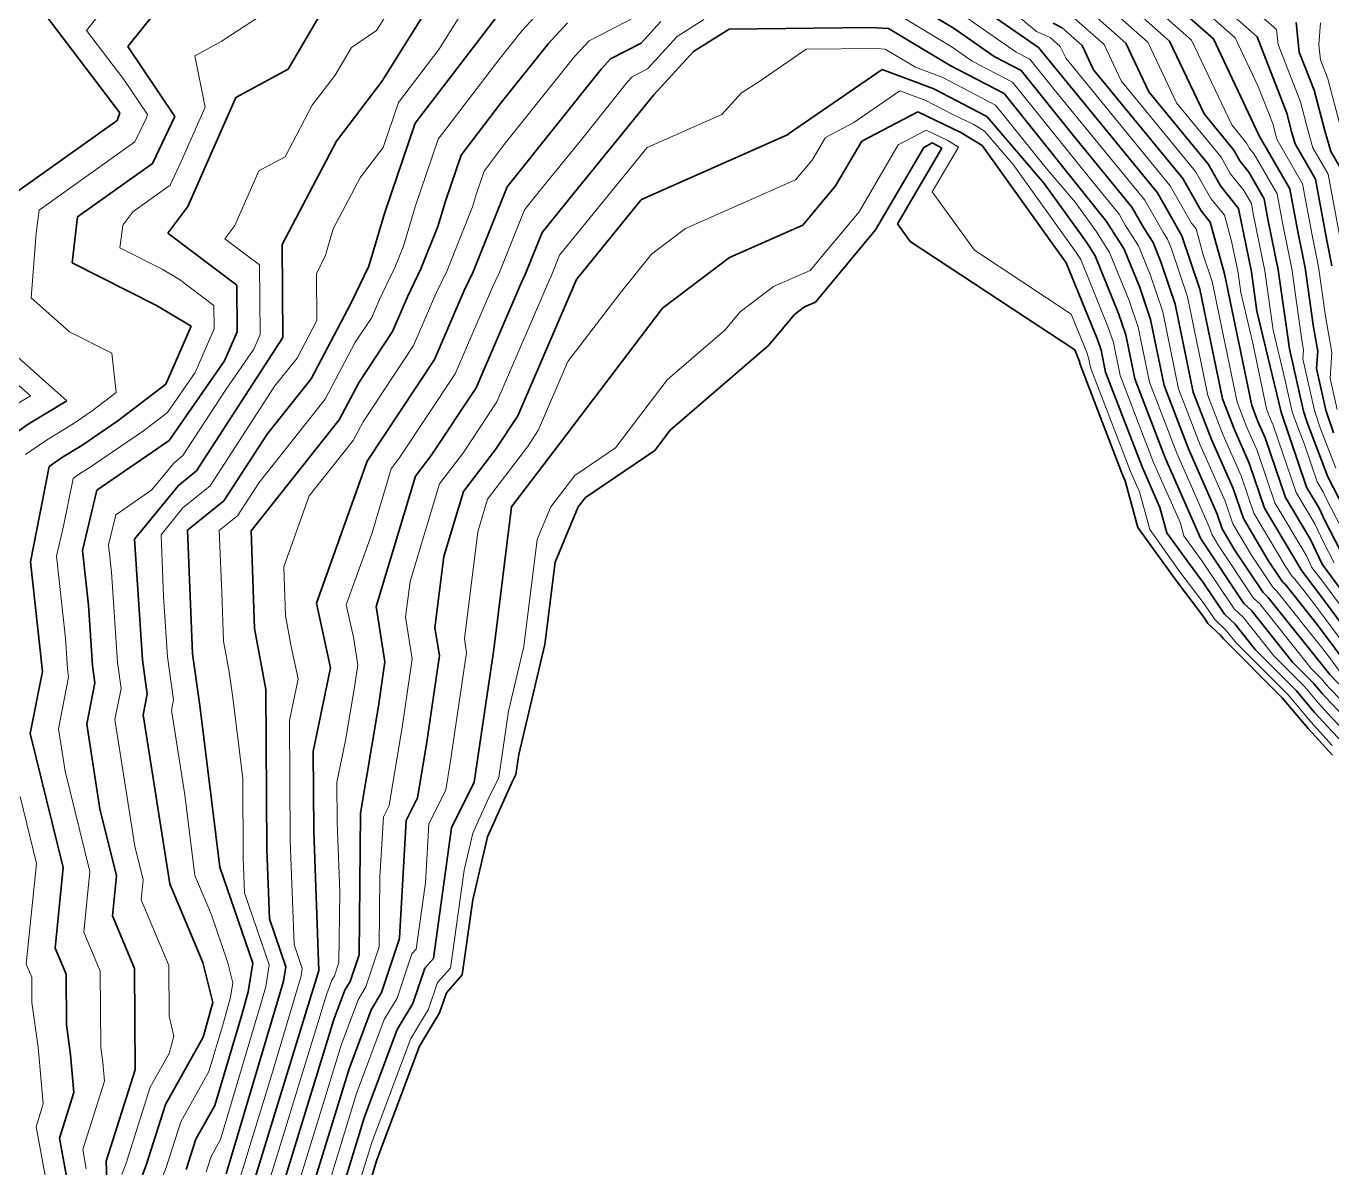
# Model space of a CAD drawing. Header units: millimetres. Extents: x -859836 to 307983, y -308065 to 649894.
# Drawn here: x -540029 to -413922, y 25688 to 135923 of the extents above; entities that cross this region are included whole.
import ezdxf

# ---------------------------------------------------------------- set-up
doc = ezdxf.new("R2010")
doc.units = ezdxf.units.MM
for name, color, linetype, lineweight in [('C-TOPO', 7, 'Continuous', 9), ('C-TOPO-MAJR', 7, 'Continuous', 35), ('C-TOPO-MINR', 7, 'Continuous', 9)]:
    doc.layers.add(name, color=color, linetype=linetype, lineweight=lineweight)

msp = doc.modelspace()

# ---------------------------------------------------------------- linework, layer by layer
at = {"layer": 'C-TOPO', "lineweight": 35}
for p, q in [((-453332, 124220), (-457997, 116241)), ((-455875, 116825), (-451591, 124153)), ((-452521, 124641), (-453332, 124220)), ((-451900, 124344), (-452521, 124641)), ((-451591, 124153), (-451900, 124344)), ((-457997, 116241), (-463796, 109285)), ((-454656, 115130), (-455875, 116825)), ((-438753, 104661), (-454656, 115130)), ((-464859, 108815), (-465829, 108082)), ((-463796, 109285), (-464859, 108815)), ((-465829, 108082), (-468336, 105092)), ((-468336, 105092), (-477826, 96916)), ((-438301, 103550), (-438753, 104661)), ((-438249, 103396), (-438301, 103550)), ((-438184, 103078), (-438249, 103396)), ((-434156, 92616), (-438184, 103078)), ((-477826, 96916), (-479319, 94952)), ((-479319, 94952), (-486010, 90410)), ((-433897, 92029), (-434156, 92616)), ((-432675, 87530), (-433897, 92029)), ((-486010, 90410), (-486703, 89499)), ((-486703, 89499), (-488935, 84156)), ((-429072, 82520), (-432675, 87530)), ((-488935, 84156), (-489929, 76234)), ((-426197, 78718), (-429072, 82520)), ((-425890, 78256), (-426197, 78718)), ((-424689, 77135), (-425890, 78256)), ((-424392, 76762), (-424689, 77135)), ((-489929, 76234), (-492440, 65603)), ((-418712, 71073), (-424392, 76762)), ((-416222, 68107), (-418712, 71073)), ((-413850, 65523), (-416222, 68107)), ((-492440, 65603), (-492723, 63681)), ((-492723, 63681), (-493052, 63018)), ((-493052, 63018), (-495469, 57658)), ((-495469, 57658), (-496894, 51583)), ((-496894, 51583), (-497906, 44336)), ((-497906, 44336), (-499440, 42604)), ((-499440, 42604), (-500092, 40646)), ((-500092, 40646), (-502036, 37440)), ((-502036, 37440), (-506145, 26472)), ((-506145, 26472), (-507578, 21797))]:
    msp.add_line(p, q, dxfattribs=at)
at = {"layer": 'C-TOPO-MAJR'}
for p, q in [((-430836, 143474), (-421138, 134891)), ((-433122, 141548), (-425363, 134682)), ((-505663, 130584), (-499010, 141234)), ((-450035, 139245), (-442265, 133846)), ((-435408, 139623), (-429589, 134473)), ((-454376, 138062), (-450417, 135682)), ((-437693, 137697), (-433814, 134264)), ((-530978, 127550), (-538186, 137043)), ((-530193, 133963), (-527685, 137083)), ((-514713, 131782), (-511568, 137142)), ((-502447, 126541), (-494648, 136742)), ((-489571, 134259), (-487748, 136245)), ((-480641, 134285), (-478722, 136379)), ((-440852, 136199), (-439979, 135772)), ((-417372, 136283), (-417071, 133409)), ((-475578, 133479), (-472135, 135636)), ((-472135, 135636), (-458469, 135791)), ((-458469, 135791), (-456737, 135690)), ((-456737, 135690), (-450799, 132119)), ((-450417, 135682), (-446532, 132983)), ((-439979, 135772), (-438039, 134055)), ((-525667, 127200), (-530193, 133963)), ((-494116, 128569), (-489571, 134259)), ((-483581, 132768), (-480641, 134285)), ((-442265, 133846), (-430773, 119819)), ((-438039, 134055), (-436931, 131715)), ((-433814, 134264), (-431597, 129585)), ((-429589, 134473), (-426263, 127454)), ((-425363, 134682), (-420929, 125324)), ((-421138, 134891), (-418287, 127525)), ((-484493, 131775), (-483581, 132768)), ((-479415, 129291), (-475578, 133479)), ((-446532, 132983), (-443925, 131626)), ((-417071, 133409), (-415646, 129727)), ((-519779, 129025), (-514713, 131782)), ((-493583, 120396), (-484493, 131775)), ((-466290, 125576), (-457362, 131729)), ((-457362, 131729), (-452352, 129875)), ((-450799, 132119), (-445584, 129405)), ((-443925, 131626), (-438980, 125456)), ((-436931, 131715), (-428312, 121195)), ((-510063, 124814), (-505663, 130584)), ((-524419, 118496), (-519779, 129025)), ((-487102, 119816), (-479415, 129291)), ((-452352, 129875), (-447303, 127216)), ((-445584, 129405), (-435695, 117066)), ((-431597, 129585), (-425851, 122571)), ((-415646, 129727), (-414630, 125930)), ((-531221, 126827), (-530978, 127550)), ((-498015, 123468), (-494116, 128569)), ((-459315, 124828), (-453905, 127632)), ((-453905, 127632), (-449765, 125653)), ((-426263, 127454), (-423390, 123947)), ((-418287, 127525), (-417779, 125627)), ((-542506, 118813), (-531221, 126827)), ((-527820, 122662), (-525667, 127200)), ((-505413, 117847), (-502447, 126541)), ((-447303, 127216), (-447254, 127193)), ((-447254, 127193), (-447230, 127178)), ((-447230, 127178), (-441700, 120725)), ((-480597, 119175), (-466421, 125447)), ((-466421, 125447), (-466384, 125491)), ((-466384, 125491), (-466354, 125543)), ((-466354, 125543), (-466290, 125576)), ((-449765, 125653), (-447705, 124384)), ((-438980, 125456), (-433234, 118442)), ((-420929, 125324), (-417985, 120209)), ((-417779, 125627), (-417474, 124566)), ((-414630, 125930), (-414020, 123808)), ((-515308, 114849), (-510063, 124814)), ((-461851, 120491), (-459315, 124828)), ((-447705, 124384), (-439578, 113081)), ((-423390, 123947), (-422797, 122912)), ((-417474, 124566), (-415512, 121156)), ((-414020, 123808), (-413039, 122103)), ((-535058, 117507), (-527820, 122662)), ((-499498, 119122), (-498015, 123468)), ((-425851, 122571), (-424664, 120501)), ((-422797, 122912), (-421930, 121819)), ((-428312, 121195), (-426532, 118090)), ((-421930, 121819), (-420459, 119262)), ((-415512, 121156), (-414415, 115225)), ((-496865, 112202), (-493583, 120396)), ((-490200, 115999), (-487102, 119816)), ((-465002, 116711), (-461851, 120491)), ((-441700, 120725), (-437636, 115073)), ((-430773, 119819), (-428400, 115679)), ((-424664, 120501), (-422932, 118314)), ((-417985, 120209), (-417254, 116255)), ((-500257, 116574), (-499498, 119122)), ((-486759, 111620), (-480674, 119117)), ((-480674, 119117), (-480597, 119175)), ((-420459, 119262), (-420093, 117285)), ((-535595, 113081), (-535058, 117507)), ((-526339, 115931), (-524419, 118496)), ((-506932, 112752), (-505413, 117847)), ((-433234, 118442), (-432047, 116373)), ((-426532, 118090), (-425666, 116997)), ((-422932, 118314), (-421691, 112203)), ((-420093, 117285), (-419100, 112396)), ((-501898, 112477), (-500257, 116574)), ((-472090, 113575), (-465002, 116711)), ((-435695, 117066), (-433989, 114380)), ((-432047, 116373), (-431194, 115030)), ((-425666, 116997), (-424282, 112011)), ((-417254, 116255), (-416509, 112588)), ((-519694, 110907), (-526339, 115931)), ((-515223, 105862), (-515308, 114849)), ((-491831, 111927), (-490200, 115999)), ((-437636, 115073), (-436783, 113730)), ((-431194, 115030), (-430441, 113178)), ((-428400, 115679), (-426669, 110538)), ((-414415, 115225), (-413918, 112781)), ((-478562, 108688), (-472090, 113575)), ((-436783, 113730), (-434524, 108177)), ((-433989, 114380), (-432483, 110677)), ((-527425, 108952), (-535595, 113081)), ((-508662, 109144), (-506932, 112752)), ((-503194, 109774), (-501898, 112477)), ((-439578, 113081), (-436566, 105676)), ((-430441, 113178), (-429057, 109065)), ((-419100, 112396), (-418028, 104765)), ((-416509, 112588), (-415705, 106865)), ((-497727, 110403), (-496865, 112202)), ((-496575, 101012), (-492259, 111033)), ((-492546, 98301), (-486877, 111464)), ((-492259, 111033), (-491831, 111927)), ((-486877, 111464), (-486759, 111620)), ((-424282, 112011), (-421660, 99288)), ((-421691, 112203), (-421155, 108388)), ((-519651, 106414), (-519694, 110907)), ((-504633, 106433), (-503194, 109774)), ((-500604, 103723), (-497727, 110403)), ((-432483, 110677), (-431444, 107593)), ((-426669, 110538), (-424485, 99935)), ((-524079, 106966), (-527425, 108952)), ((-512511, 101883), (-508662, 109144)), ((-488517, 95590), (-478562, 108688)), ((-429057, 109065), (-427309, 100583)), ((-434524, 108177), (-433832, 106120)), ((-431444, 107593), (-430134, 101231)), ((-421155, 108388), (-418836, 98640)), ((-536109, 99739), (-543458, 106278)), ((-526543, 101342), (-524079, 106966)), ((-520883, 103602), (-519651, 106414)), ((-507874, 101534), (-504633, 106433)), ((-433832, 106120), (-432958, 101879)), ((-415705, 106865), (-415293, 104532)), ((-523579, 93002), (-515223, 105862)), ((-436566, 105676), (-436220, 104648)), ((-418028, 104765), (-416671, 98745)), ((-526219, 95903), (-520883, 103602)), ((-507086, 93924), (-500604, 103723)), ((-436220, 104648), (-435783, 102527)), ((-415293, 104532), (-415410, 102863)), ((-435783, 102527), (-432255, 93363)), ((-415410, 102863), (-414505, 98850)), ((-531164, 97821), (-526543, 101342)), ((-516762, 96530), (-512511, 101883)), ((-509798, 97904), (-507874, 101534)), ((-500896, 94480), (-496575, 101012)), ((-432958, 101879), (-430018, 94243)), ((-430134, 101231), (-427782, 95122)), ((-539822, 97493), (-536109, 99739)), ((-427309, 100583), (-425545, 96001)), ((-424485, 99935), (-423309, 96881)), ((-421660, 99288), (-421072, 97760)), ((-418836, 98640), (-416360, 91412)), ((-416671, 98745), (-416306, 97645)), ((-414505, 98850), (-413776, 96649)), ((-542373, 95702), (-539822, 97493)), ((-534659, 95423), (-531164, 97821)), ((-518301, 87198), (-509798, 97904)), ((-494706, 95035), (-492546, 98301)), ((-421072, 97760), (-420378, 96183)), ((-416306, 97645), (-414322, 92419)), ((-533209, 91107), (-526219, 95903)), ((-520940, 90100), (-516762, 96530)), ((-425545, 96001), (-423461, 91270)), ((-423309, 96881), (-421919, 93726)), ((-420378, 96183), (-418398, 90404)), ((-536516, 94300), (-534659, 95423)), ((-497786, 90988), (-494706, 95035)), ((-493137, 89519), (-488517, 95590)), ((-427782, 95122), (-425003, 88813)), ((-539608, 84189), (-537791, 93405)), ((-537791, 93405), (-536516, 94300)), ((-511993, 80207), (-507086, 93924)), ((-502436, 92456), (-500896, 94480)), ((-432255, 93363), (-430532, 89453)), ((-430018, 94243), (-426573, 86422)), ((-421919, 93726), (-420436, 89397)), ((-525327, 91581), (-523579, 93002)), ((-506218, 79895), (-502436, 92456)), ((-414322, 92419), (-410223, 84434)), ((-534578, 85284), (-533209, 91107)), ((-529547, 86380), (-525327, 91581)), ((-499677, 84707), (-497786, 90988)), ((-423461, 91270), (-422474, 88389)), ((-416360, 91412), (-415156, 89385)), ((-524436, 87259), (-520940, 90100)), ((-418398, 90404), (-415989, 86350)), ((-494865, 75741), (-493137, 89519)), ((-430532, 89453), (-429868, 87008)), ((-425003, 88813), (-424512, 87382)), ((-422474, 88389), (-420070, 84343)), ((-420436, 89397), (-416823, 83316)), ((-415156, 89385), (-414596, 88200)), ((-523951, 75311), (-524436, 87259)), ((-517972, 77759), (-518301, 87198)), ((-424512, 87382), (-423317, 85371)), ((-414596, 88200), (-412546, 84207)), ((-528788, 74750), (-529547, 86380)), ((-429868, 87008), (-427909, 84285)), ((-426573, 86422), (-426565, 86393)), ((-426565, 86393), (-426542, 86361)), ((-426542, 86361), (-426524, 86337)), ((-426524, 86337), (-422431, 80186)), ((-415989, 86350), (-414870, 83981)), ((-534004, 80003), (-534578, 85284)), ((-500542, 77818), (-499677, 84707)), ((-423317, 85371), (-420562, 81229)), ((-538461, 73627), (-539608, 84189)), ((-427909, 84285), (-426347, 82218)), ((-420070, 84343), (-418692, 82273)), ((-416823, 83316), (-414625, 80425)), ((-414870, 83981), (-408519, 75357)), ((-426347, 82218), (-424301, 79143)), ((-418692, 82273), (-418445, 82041)), ((-418445, 82041), (-415479, 78314)), ((-420562, 81229), (-420067, 80767)), ((-420067, 80767), (-414135, 73313)), ((-533624, 74188), (-534004, 80003)), ((-510623, 73953), (-511993, 80207)), ((-505370, 74549), (-506218, 79895)), ((-422431, 80186), (-421688, 79492)), ((-421688, 79492), (-417734, 74523)), ((-414625, 80425), (-410391, 74676)), ((-424301, 79143), (-423310, 78218)), ((-423310, 78218), (-421333, 75733)), ((-415479, 78314), (-414380, 76869)), ((-516872, 71868), (-517972, 77759)), ((-500118, 75145), (-500542, 77818)), ((-496748, 62922), (-494865, 75741)), ((-421333, 75733), (-417347, 71741)), ((-414380, 76869), (-412263, 73994)), ((-528324, 71419), (-528788, 74750)), ((-523255, 70316), (-523951, 75311)), ((-505998, 70276), (-505370, 74549)), ((-501373, 66599), (-500118, 75145)), ((-417734, 74523), (-415741, 72527)), ((-539642, 67618), (-538461, 73627)), ((-533393, 72523), (-533624, 74188)), ((-512299, 65898), (-510623, 73953)), ((-414135, 73313), (-409752, 68753)), ((-534180, 68517), (-533393, 72523)), ((-415741, 72527), (-414867, 71486)), ((-528717, 69416), (-528324, 71419)), ((-516790, 56459), (-516872, 71868)), ((-417347, 71741), (-415599, 69659)), ((-414867, 71486), (-414035, 70580)), ((-526152, 53106), (-528717, 69416)), ((-521321, 54724), (-523255, 70316)), ((-507726, 59928), (-505998, 70276)), ((-415599, 69659), (-413935, 67846)), ((-414035, 70580), (-410748, 67160)), ((-532897, 60362), (-534180, 68517)), ((-536447, 54685), (-539642, 67618)), ((-413935, 67846), (-411743, 65567)), ((-512258, 58193), (-512299, 65898)), ((-502237, 61425), (-501373, 66599)), ((-498941, 58503), (-496748, 62922)), ((-503333, 59215), (-502237, 61425)), ((-531299, 53895), (-532897, 60362)), ((-507870, 46269), (-507726, 59928)), ((-511759, 44758), (-512258, 58193)), ((-503967, 47889), (-503333, 59215)), ((-500700, 45900), (-498941, 58503)), ((-516540, 49741), (-516790, 56459)), ((-537239, 46908), (-536447, 54685)), ((-518140, 45449), (-521321, 54724)), ((-531695, 50007), (-531299, 53895)), ((-522951, 45522), (-526152, 53106)), ((-529562, 44951), (-531695, 50007)), ((-514949, 45103), (-516540, 49741)), ((-536173, 44380), (-537239, 46908)), ((-505698, 42622), (-503998, 47728)), ((-503998, 47728), (-503988, 47739)), ((-503988, 47739), (-503967, 47889)), ((-522012, 41650), (-522951, 45522)), ((-518595, 42686), (-518140, 45449)), ((-508729, 43690), (-507870, 46269)), ((-501535, 44958), (-500700, 45900)), ((-536143, 39484), (-536173, 44380)), ((-529503, 35159), (-529562, 44951)), ((-517991, 24431), (-511759, 44758)), ((-515177, 43722), (-514949, 45103)), ((-502668, 41554), (-501535, 44958)), ((-515483, 42606), (-515177, 43722)), ((-509234, 42857), (-508729, 43690)), ((-522931, 38302), (-522012, 41650)), ((-520696, 25115), (-515483, 42606)), ((-519207, 40454), (-518595, 42686)), ((-510301, 40008), (-509234, 42857)), ((-506708, 40956), (-505698, 42622)), ((-521814, 31708), (-519207, 40454)), ((-508843, 35259), (-506708, 40956)), ((-504183, 39055), (-502668, 41554)), ((-535747, 36617), (-536143, 39484)), ((-515287, 23747), (-510301, 40008)), ((-526567, 31811), (-522931, 38302)), ((-507385, 30509), (-504183, 39055)), ((-535414, 32963), (-535747, 36617)), ((-532312, 26349), (-529503, 35159)), ((-512582, 23063), (-508843, 35259)), ((-536818, 28558), (-535414, 32963)), ((-528440, 25938), (-526567, 31811)), ((-523632, 28463), (-521814, 31708)), ((-509877, 22379), (-507385, 30509)), ((-536130, 24848), (-536818, 28558)), ((-524568, 25527), (-523632, 28463)), ((-531663, 10668), (-532312, 26349)), ((-529279, 23743), (-528440, 25938))]:
    msp.add_line(p, q, dxfattribs=at)
at = {"layer": 'C-TOPO-MINR'}
for p, q in [((-506181, 135492), (-501192, 143479)), ((-431979, 142511), (-423251, 134786)), ((-434265, 140586), (-427476, 134577)), ((-424513, 140178), (-419255, 135587)), ((-500156, 133663), (-496829, 138988)), ((-521199, 134432), (-516093, 137741)), ((-492110, 135500), (-489831, 137984)), ((-450226, 137463), (-444398, 133414)), ((-445959, 138327), (-442462, 135417)), ((-436551, 138660), (-431701, 134368)), ((-534190, 135503), (-532936, 137063)), ((-485665, 134507), (-481253, 136783)), ((-477150, 134929), (-474568, 136547)), ((-455556, 136876), (-450608, 133901)), ((-438836, 136734), (-435927, 134159)), ((-415028, 136226), (-415188, 134106)), ((-530586, 130756), (-534190, 135503)), ((-508615, 133863), (-506181, 135492)), ((-494382, 132656), (-492110, 135500)), ((-442462, 135417), (-441558, 135022)), ((-441558, 135022), (-441122, 134809)), ((-419255, 135587), (-419104, 134150)), ((-523732, 133054), (-521199, 134432)), ((-510188, 131183), (-508615, 133863)), ((-487032, 133017), (-485665, 134507)), ((-480028, 131788), (-477150, 134929)), ((-469252, 130532), (-464680, 133683)), ((-464680, 133683), (-457930, 133760)), ((-457930, 133760), (-457075, 133710)), ((-457075, 133710), (-454142, 131946)), ((-450608, 133901), (-448666, 132551)), ((-441122, 134809), (-440152, 133950)), ((-440152, 133950), (-439598, 132781)), ((-435927, 134159), (-434264, 130650)), ((-431701, 134368), (-428930, 128519)), ((-427476, 134577), (-423596, 126389)), ((-423251, 134786), (-421033, 130107)), ((-419104, 134150), (-416966, 128626)), ((-415188, 134106), (-415037, 132669)), ((-522723, 128112), (-523732, 133054)), ((-504055, 128562), (-500156, 133663)), ((-500231, 125005), (-494382, 132656)), ((-493849, 124483), (-487032, 133017)), ((-448666, 132551), (-444754, 130515)), ((-444398, 133414), (-443095, 132736)), ((-443095, 132736), (-440622, 129651)), ((-439598, 132781), (-429542, 120507)), ((-415037, 132669), (-414325, 130827)), ((-512388, 128298), (-510188, 131183)), ((-481498, 131030), (-480028, 131788)), ((-454142, 131946), (-451576, 130997)), ((-528322, 127375), (-530586, 130756)), ((-486499, 124843), (-481954, 130533)), ((-481954, 130533), (-481498, 131030)), ((-470953, 129467), (-469252, 130532)), ((-451576, 130997), (-448990, 129635)), ((-444754, 130515), (-437337, 121261)), ((-434264, 130650), (-427081, 121883)), ((-421033, 130107), (-419608, 126424)), ((-414325, 130827), (-413055, 126082)), ((-472848, 127398), (-470953, 129467)), ((-460097, 126604), (-455634, 129680)), ((-455634, 129680), (-453129, 128754)), ((-453129, 128754), (-450604, 127424)), ((-448990, 129635), (-446414, 128295)), ((-440622, 129651), (-432003, 119130)), ((-528444, 127013), (-528322, 127375)), ((-525043, 122848), (-522723, 128112)), ((-515011, 123315), (-512388, 128298)), ((-505538, 124216), (-504055, 128562)), ((-480065, 124206), (-472848, 127398)), ((-450604, 127424), (-448510, 126423)), ((-446414, 128295), (-441529, 122200)), ((-428930, 128519), (-424620, 123259)), ((-416966, 128626), (-416204, 125778)), ((-529520, 124744), (-528444, 127013)), ((-462835, 125185), (-460097, 126604)), ((-448510, 126423), (-447468, 125781)), ((-423596, 126389), (-422159, 124635)), ((-419608, 126424), (-419354, 125475)), ((-502455, 118484), (-500231, 125005)), ((-464117, 122991), (-462835, 125185)), ((-455796, 124470), (-453091, 125872)), ((-453091, 125872), (-451021, 124883)), ((-451021, 124883), (-449991, 124248)), ((-447468, 125781), (-444703, 122555)), ((-419354, 125475), (-419202, 124945)), ((-419202, 124945), (-416749, 120682)), ((-416204, 125778), (-415747, 124187)), ((-533139, 122167), (-529520, 124744)), ((-507738, 121331), (-505538, 124216)), ((-495799, 121932), (-493849, 124483)), ((-490342, 120106), (-486499, 124843)), ((-483862, 119525), (-480065, 124206)), ((-459584, 117991), (-455796, 124470)), ((-449991, 124248), (-452511, 119938)), ((-422159, 124635), (-421863, 124118)), ((-421863, 124118), (-421430, 123571)), ((-415747, 124187), (-414276, 121630)), ((-526119, 120579), (-525043, 122848)), ((-517543, 121937), (-515011, 123315)), ((-465712, 121079), (-464117, 122991)), ((-444703, 122555), (-438607, 114077)), ((-424620, 123259), (-423730, 121707)), ((-421430, 123571), (-419222, 119735)), ((-538782, 118160), (-533139, 122167)), ((-519863, 116672), (-517543, 121937)), ((-510360, 116348), (-507738, 121331)), ((-496540, 119759), (-495799, 121932)), ((-476343, 116375), (-465712, 121079)), ((-441529, 122200), (-438697, 118896)), ((-437337, 121261), (-434464, 117754)), ((-427081, 121883), (-425598, 119296)), ((-423730, 121707), (-422431, 120067)), ((-414276, 121630), (-412995, 114710)), ((-529738, 118002), (-526119, 120579)), ((-491891, 118198), (-490342, 120106)), ((-452511, 119938), (-448447, 114286)), ((-429542, 120507), (-427466, 116885)), ((-422431, 120067), (-421695, 118788)), ((-416749, 120682), (-415834, 115740)), ((-496920, 118485), (-496540, 119759)), ((-488508, 113801), (-483862, 119525)), ((-438697, 118896), (-436666, 116070)), ((-432003, 119130), (-430224, 116026)), ((-425598, 119296), (-424299, 117656)), ((-421695, 118788), (-421512, 117800)), ((-419222, 119735), (-418673, 116770)), ((-539050, 115947), (-538782, 118160)), ((-530698, 116719), (-529738, 118002)), ((-503595, 114663), (-502455, 118484)), ((-499381, 112339), (-496920, 118485)), ((-494348, 112064), (-491891, 118198)), ((-464292, 112343), (-459584, 117991)), ((-434464, 117754), (-433871, 116719)), ((-424299, 117656), (-423607, 115163)), ((-421512, 117800), (-420395, 112300)), ((-530967, 114506), (-530698, 116719)), ((-520823, 115390), (-519863, 116672)), ((-511120, 113800), (-510360, 116348)), ((-479618, 113903), (-476343, 116375)), ((-436666, 116070), (-435386, 114055)), ((-433871, 116719), (-432591, 114705)), ((-430224, 116026), (-429797, 115354)), ((-427466, 116885), (-427033, 116338)), ((-427033, 116338), (-426341, 113845)), ((-418673, 116770), (-417805, 112492)), ((-539527, 109679), (-539050, 115947)), ((-517501, 112878), (-520823, 115390)), ((-429797, 115354), (-429421, 114429)), ((-423607, 115163), (-422986, 112107)), ((-415834, 115740), (-415214, 112685)), ((-526882, 112442), (-530967, 114506)), ((-511985, 111996), (-511120, 113800)), ((-504415, 112614), (-503595, 114663)), ((-489314, 111789), (-488508, 113801)), ((-482660, 110154), (-479618, 113903)), ((-448447, 114286), (-439092, 108128)), ((-438607, 114077), (-438180, 113406)), ((-435386, 114055), (-433503, 109427)), ((-432591, 114705), (-431462, 111928)), ((-429421, 114429), (-427863, 109802)), ((-426341, 113845), (-425475, 111274)), ((-525209, 111449), (-526882, 112442)), ((-517437, 106138), (-517501, 112878)), ((-505928, 109459), (-504415, 112614)), ((-500461, 110089), (-499381, 112339)), ((-467836, 110775), (-464292, 112343)), ((-438180, 113406), (-435545, 106926)), ((-420395, 112300), (-419592, 106576)), ((-417805, 112492), (-416867, 105815)), ((-415214, 112685), (-414544, 107915)), ((-521886, 108936), (-525209, 111449)), ((-511943, 107503), (-511985, 111996)), ((-494993, 110718), (-494348, 112064)), ((-494560, 99657), (-489526, 111348)), ((-489526, 111348), (-489314, 111789)), ((-431462, 111928), (-430251, 108329)), ((-425475, 111274), (-423073, 99612)), ((-422986, 112107), (-422718, 110199)), ((-502618, 105078), (-500461, 110089)), ((-498589, 102367), (-494993, 110718)), ((-487697, 103527), (-482660, 110154)), ((-471072, 108332), (-467836, 110775)), ((-427863, 109802), (-425897, 100259)), ((-422718, 110199), (-421559, 105325)), ((-535852, 106410), (-539527, 109679)), ((-521865, 106690), (-521886, 108936)), ((-506647, 107789), (-505928, 109459)), ((-433503, 109427), (-432638, 106857)), ((-513867, 103873), (-511943, 107503)), ((-508268, 105339), (-506647, 107789)), ((-472547, 106573), (-471072, 108332)), ((-439092, 108128), (-437586, 104425)), ((-430251, 108329), (-428722, 100907)), ((-414544, 107915), (-413926, 104416)), ((-531767, 104345), (-535852, 106410)), ((-523713, 102472), (-521865, 106690)), ((-518053, 104732), (-517437, 106138)), ((-478129, 101764), (-472547, 106573)), ((-435545, 106926), (-435026, 105384)), ((-432638, 106857), (-431546, 101555)), ((-419592, 106576), (-418432, 101702)), ((-520721, 100883), (-518053, 104732)), ((-511154, 99893), (-508268, 105339)), ((-507480, 97729), (-502618, 105078)), ((-435026, 105384), (-434371, 102203)), ((-421559, 105325), (-420248, 98964)), ((-416867, 105815), (-416661, 104648)), ((-539619, 100213), (-543293, 103482)), ((-531326, 100541), (-531767, 104345)), ((-515993, 101196), (-513867, 103873)), ((-490531, 96946), (-487697, 103527)), ((-437586, 104425), (-437413, 103911)), ((-437413, 103911), (-437195, 102851)), ((-416661, 104648), (-416719, 103814)), ((-416719, 103814), (-415588, 98797)), ((-413926, 104416), (-414101, 101912)), ((-526381, 98623), (-523713, 102472)), ((-503991, 94202), (-498589, 102367)), ((-437195, 102851), (-433373, 92924)), ((-434371, 102203), (-431136, 93803)), ((-522260, 91551), (-515993, 101196)), ((-483106, 95215), (-478129, 101764)), ((-431546, 101555), (-428900, 94682)), ((-428722, 100907), (-426664, 95562)), ((-418432, 101702), (-417753, 98692)), ((-414101, 101912), (-413422, 98902)), ((-541475, 99090), (-539619, 100213)), ((-533636, 98780), (-531326, 100541)), ((-524899, 94452), (-520721, 100883)), ((-517532, 91864), (-511154, 99893)), ((-497801, 94757), (-494560, 99657)), ((-425897, 100259), (-424427, 96441)), ((-535384, 97581), (-533636, 98780)), ((-528691, 96862), (-526381, 98623)), ((-423073, 99612), (-422191, 97321)), ((-420248, 98964), (-419954, 98200)), ((-417753, 98692), (-417571, 98142)), ((-415588, 98797), (-415041, 97147)), ((-538169, 95897), (-535384, 97581)), ((-508442, 95914), (-507480, 97729)), ((-422191, 97321), (-421148, 94955)), ((-419954, 98200), (-419607, 97411)), ((-419607, 97411), (-417379, 90908)), ((-417571, 98142), (-416579, 95529)), ((-415041, 97147), (-413553, 93228)), ((-540082, 94553), (-538169, 95897)), ((-533934, 93265), (-528691, 96862)), ((-512694, 90561), (-508442, 95914)), ((-491611, 95313), (-490531, 96946)), ((-424427, 96441), (-422690, 92498)), ((-500111, 91722), (-497801, 94757)), ((-495461, 90254), (-491611, 95313)), ((-487042, 92543), (-483106, 95215)), ((-428900, 94682), (-425773, 87585)), ((-426664, 95562), (-424232, 90042)), ((-421148, 94955), (-419417, 89900)), ((-416579, 95529), (-415341, 91915)), ((-527883, 91142), (-525773, 93742)), ((-525773, 93742), (-524899, 94452)), ((-504761, 93190), (-503991, 94202)), ((-431136, 93803), (-428553, 87938)), ((-536409, 87648), (-535500, 92256)), ((-535500, 92256), (-534863, 92704)), ((-534863, 92704), (-533934, 93265)), ((-506652, 86910), (-504761, 93190)), ((-489352, 89507), (-487042, 92543)), ((-433373, 92924), (-432512, 90968)), ((-422690, 92498), (-421455, 88893)), ((-531378, 88744), (-527883, 91142)), ((-524882, 89420), (-522260, 91551)), ((-519621, 88649), (-517532, 91864)), ((-502948, 82301), (-500111, 91722)), ((-432512, 90968), (-431520, 87315)), ((-417379, 90908), (-415572, 87867)), ((-415341, 91915), (-414739, 90902)), ((-414739, 90902), (-414459, 90310)), ((-515147, 83703), (-512694, 90561)), ((-496407, 87113), (-495461, 90254)), ((-424232, 90042), (-423493, 87885)), ((-419417, 89900), (-416406, 84833)), ((-414459, 90310), (-411384, 84321)), ((-532062, 85832), (-531378, 88744)), ((-526992, 86819), (-524882, 89420)), ((-521369, 87228), (-519621, 88649)), ((-490665, 86365), (-489352, 89507)), ((-421455, 88893), (-418447, 83829)), ((-537093, 84737), (-536409, 87648)), ((-521126, 81255), (-521369, 87228)), ((-497704, 76779), (-496407, 87113)), ((-431520, 87315), (-428593, 83246)), ((-428553, 87938), (-428217, 86701)), ((-425773, 87585), (-425531, 86878)), ((-423493, 87885), (-421694, 84857)), ((-415572, 87867), (-414733, 86091)), ((-531776, 83192), (-532062, 85832)), ((-526749, 80846), (-526992, 86819)), ((-509106, 80051), (-506652, 86910)), ((-491962, 76031), (-490665, 86365)), ((-428217, 86701), (-427226, 85323)), ((-425531, 86878), (-424941, 85885)), ((-424941, 85885), (-421497, 80708)), ((-414733, 86091), (-413708, 84094)), ((-536233, 76815), (-537093, 84737)), ((-427226, 85323), (-426435, 84277)), ((-421694, 84857), (-419627, 81751)), ((-416406, 84833), (-415846, 83648)), ((-514983, 78983), (-515147, 83703)), ((-428593, 83246), (-426259, 80159)), ((-426435, 84277), (-423366, 79665)), ((-418447, 83829), (-417758, 82794)), ((-415846, 83648), (-414747, 82203)), ((-531206, 74469), (-531776, 83192)), ((-503380, 78857), (-502948, 82301)), ((-417758, 82794), (-417634, 82678)), ((-417634, 82678), (-416151, 80815)), ((-414747, 82203), (-409455, 75016)), ((-526370, 75030), (-526749, 80846)), ((-520962, 76535), (-521126, 81255)), ((-419627, 81751), (-419256, 81404)), ((-419256, 81404), (-414807, 75813)), ((-416151, 80815), (-414502, 78647)), ((-508421, 76924), (-509106, 80051)), ((-426259, 80159), (-425235, 78621)), ((-423366, 79665), (-422499, 78855)), ((-421497, 80708), (-420877, 80130)), ((-420877, 80130), (-415934, 73918)), ((-514433, 76038), (-514983, 78983)), ((-502744, 74847), (-503380, 78857)), ((-425235, 78621), (-424121, 77581)), ((-422499, 78855), (-419533, 75128)), ((-414502, 78647), (-411327, 74335)), ((-424121, 77581), (-423132, 76338)), ((-536043, 73908), (-536233, 76815)), ((-520412, 73590), (-520962, 76535)), ((-513747, 72911), (-514433, 76038)), ((-507996, 74251), (-508421, 76924)), ((-497492, 75443), (-497704, 76779)), ((-493439, 69778), (-491962, 76031)), ((-423132, 76338), (-418150, 71348)), ((-414807, 75813), (-414257, 75091)), ((-530858, 71971), (-531206, 74469)), ((-525790, 70868), (-526370, 75030)), ((-503686, 68438), (-502744, 74847)), ((-499061, 64761), (-497492, 75443)), ((-419533, 75128), (-416544, 72134)), ((-414257, 75091), (-413199, 73653)), ((-535927, 73075), (-536043, 73908)), ((-520064, 71092), (-520412, 73590)), ((-508310, 72114), (-507996, 74251)), ((-415934, 73918), (-414938, 72920)), ((-536911, 68067), (-535927, 73075)), ((-531448, 68967), (-530858, 71971)), ((-514586, 68883), (-513747, 72911)), ((-509174, 66941), (-508310, 72114)), ((-416544, 72134), (-415233, 70573)), ((-414938, 72920), (-414501, 72399)), ((-414501, 72399), (-414085, 71946)), ((-414085, 71946), (-410250, 67957)), ((-525986, 69866), (-525790, 70868)), ((-519097, 63296), (-520064, 71092)), ((-418150, 71348), (-415965, 68746)), ((-524703, 61711), (-525986, 69866)), ((-494380, 63368), (-493439, 69778)), ((-415233, 70573), (-413985, 69213)), ((-529524, 56734), (-531448, 68967)), ((-514524, 57326), (-514586, 68883)), ((-504982, 60677), (-503686, 68438)), ((-415965, 68746), (-413885, 66480)), ((-413985, 69213), (-411246, 66363)), ((-536269, 63990), (-536911, 68067)), ((-510013, 62913), (-509174, 66941)), ((-499493, 62174), (-499061, 64761)), ((-533873, 54290), (-536269, 63990)), ((-519056, 55591), (-519097, 63296)), ((-495477, 61158), (-494380, 63368)), ((-509992, 59061), (-510013, 62913)), ((-501137, 58859), (-499493, 62174)), ((-539021, 55079), (-540618, 61546)), ((-523737, 53915), (-524703, 61711)), ((-505530, 59572), (-504982, 60677)), ((-496899, 58006), (-495477, 61158)), ((-505855, 53771), (-505530, 59572)), ((-509743, 52343), (-509992, 59061)), ((-501454, 53196), (-501137, 58859)), ((-514150, 47249), (-514524, 57326)), ((-497737, 54432), (-496899, 58006)), ((-528725, 53501), (-529524, 56734)), ((-518931, 52232), (-519056, 55591)), ((-540011, 45358), (-539021, 55079)), ((-534467, 48457), (-533873, 54290)), ((-499056, 44980), (-497737, 54432)), ((-528924, 51557), (-528725, 53501)), ((-522136, 50123), (-523737, 53915)), ((-505926, 47024), (-505855, 53771)), ((-502344, 46820), (-501454, 53196)), ((-516544, 45276), (-518931, 52232)), ((-509815, 45513), (-509743, 52343)), ((-526257, 45236), (-528924, 51557)), ((-520545, 45485), (-522136, 50123)), ((-532867, 44665), (-534467, 48457)), ((-513354, 44930), (-514150, 47249)), ((-507214, 43156), (-505926, 47024)), ((-502766, 46343), (-502344, 46820)), ((-520076, 43549), (-520545, 45485)), ((-510244, 44224), (-509815, 45513)), ((-504183, 42088), (-502766, 46343)), ((-539478, 44094), (-540011, 45358)), ((-532823, 37321), (-532867, 44665)), ((-526227, 40341), (-526257, 45236)), ((-516886, 43204), (-516544, 45276)), ((-513621, 43682), (-513468, 44240)), ((-513468, 44240), (-513354, 44930)), ((-510496, 43807), (-510244, 44224)), ((-500303, 43573), (-499056, 44980)), ((-539463, 41646), (-539478, 44094)), ((-520304, 42168), (-520076, 43549)), ((-517345, 41530), (-516886, 43204)), ((-516227, 34936), (-513621, 43682)), ((-511030, 42383), (-510496, 43807)), ((-507971, 41906), (-507214, 43156)), ((-501153, 41020), (-500303, 43573)), ((-538868, 37345), (-539463, 41646)), ((-521069, 39378), (-520304, 42168)), ((-516639, 24089), (-511030, 42383)), ((-509572, 37633), (-507971, 41906)), ((-505445, 40006), (-504183, 42088)), ((-521255, 28412), (-517345, 41530)), ((-502920, 38105), (-501153, 41020)), ((-525758, 38404), (-526227, 40341)), ((-522372, 35005), (-521069, 39378)), ((-508114, 32884), (-505445, 40006)), ((-526217, 36730), (-525758, 38404)), ((-506655, 28135), (-502920, 38105)), ((-538369, 31865), (-538868, 37345)), ((-532625, 35888), (-532823, 37321)), ((-528035, 33485), (-526217, 36730)), ((-513934, 23405), (-509572, 37633)), ((-532459, 34061), (-532625, 35888)), ((-534565, 27453), (-532459, 34061)), ((-525099, 30137), (-522372, 35005)), ((-519343, 24773), (-516227, 34936)), ((-530376, 26143), (-528035, 33485)), ((-511230, 22721), (-508114, 32884)), ((-539072, 29662), (-538369, 31865)), ((-538039, 24098), (-539072, 29662)), ((-526504, 25732), (-525099, 30137)), ((-522164, 26789), (-521255, 28412)), ((-508525, 22037), (-506655, 28135)), ((-534221, 25599), (-534565, 27453)), ((-522632, 25321), (-522164, 26789)), ((-530795, 25046), (-530376, 26143)), ((-527762, 22439), (-526504, 25732))]:
    msp.add_line(p, q, dxfattribs=at)

doc.saveas('drawing.dxf')
